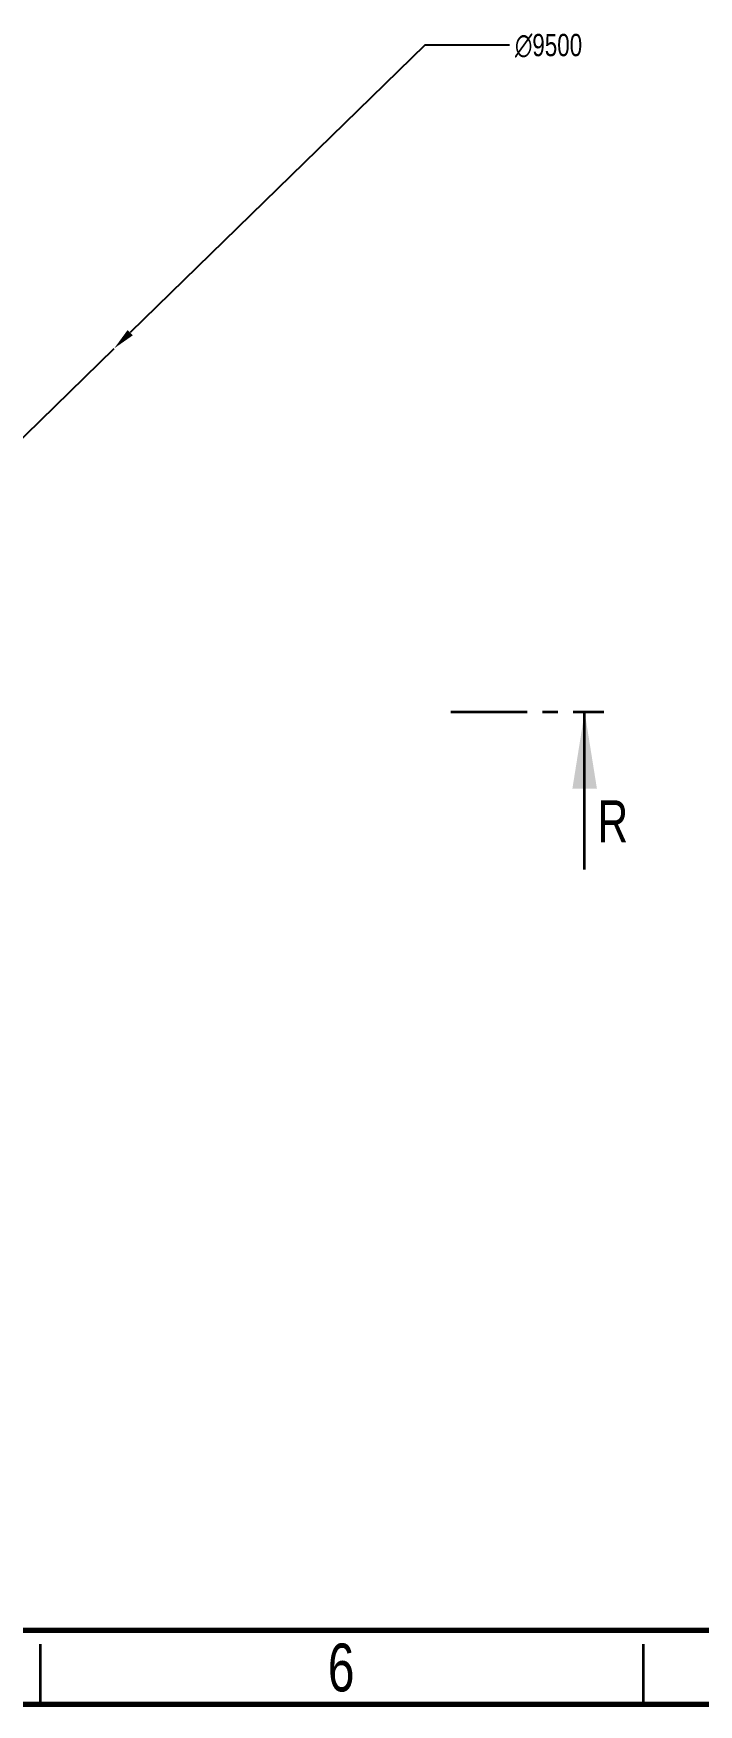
# Model space of a CAD drawing. Header units: millimetres. Extents: x 122 to 2816, y -707 to 556.
# Drawn here: x 692.3 to 747.4, y 92.9 to 231.5 of the extents above; entities that cross this region are included whole.
import ezdxf

# ---------------------------------------------------------------- set-up
doc = ezdxf.new("R2010")
doc.units = ezdxf.units.MM
doc.header["$PDSIZE"] = -1
doc.linetypes.add('CENTER', pattern=[10.16, 6.35, -1.27, 1.27, -1.27])
doc.layers.add('FORMAT', color=7, linetype='Continuous')
doc.styles.add('SLDTEXTSTYLE7', font='TXT', dxfattribs={"width": 0.75})
doc.dimstyles.new('SLDDIMSTYLE2', dxfattribs={"dimtxt": 1.852083, "dimasz": 1.852083, "dimexe": 0, "dimexo": 0.625, "dimgap": 0.463021, "dimtad": 1, "dimdec": 0, "dimlfac": 110, "dimrnd": 1e-09, "dimzin": 12, "dimtxsty": 'SLDTEXTSTYLE7', "dimblk1": 'NONE', "dimsah": 1, "dimcen": 0, "dimazin": 3, "dimtfac": 1, "dimtdec": 0, "dimtmove": 0, "dimatfit": 3, "dimldrblk": 'NONE', "dimfrac": 2, "dimtzin": 12})

# ---------------------------------------------------------------- blocks, each defined once
blk = doc.blocks.new('*D1092')
at = {"layer": 'Defpoints', "color": 0}
for p in [(698.96, 205.38), (637.15, 145.06)]:
    blk.add_point(p, dxfattribs=at)
at = {"layer": 'FORMAT', "color": 0, "lineweight": -2}
for p, q in [((724.73, 230.53), (700.29, 206.68)), ((731.74, 230.53), (724.73, 230.53)), ((637.15, 145.06), (698.96, 205.38))]:
    blk.add_line(p, q, dxfattribs=at)
at = {"layer": 'FORMAT', "color": 0}
blk.add_solid([(700.07, 206.9), (700.5, 206.46), (698.96, 205.38)], dxfattribs=at)
at = {"layer": 'FORMAT', "color": 0, "insert": (732.2, 231.46), "char_height": 1.852, "attachment_point": 1, "style": 'SLDTEXTSTYLE7'}
blk.add_mtext('\\A1;∅9500', dxfattribs=at)
blk = doc.blocks.new('_None')

msp = doc.modelspace()

# ---------------------------------------------------------------- linework, layer by layer
at = {"color": 7, "linetype": 'CENTER', "lineweight": 35}
msp.add_line((726.867848, 175.223732), (739.567848, 175.223732), dxfattribs=at)
at = {"color": 7, "linetype": 'Continuous', "lineweight": 35}
for p, q in [((737.980348, 162.152933), (737.980348, 175.223732)), ((692.821132, 97.900037), (692.821132, 92.900037)), ((742.821132, 97.900037), (742.821132, 92.900037))]:
    msp.add_line(p, q, dxfattribs=at)
at = {"color": 7, "linetype": 'Continuous', "lineweight": 70}
for p, q in [((987.223604, 99.033562), (597.821132, 99.033562)), ((992.821132, 92.900037), (592.821132, 92.900037))]:
    msp.add_line(p, q, dxfattribs=at)
at = {"color": 7, "linetype": 'Continuous', "lineweight": 35}
msp.add_solid([(737.980348, 175.223732), (736.964348, 168.873732), (738.996348, 168.873732)], dxfattribs=at)

# ---------------------------------------------------------------- texts
at = {"color": 7, "linetype": 'Continuous', "insert": (739.054914, 167.896561), "char_height": 3.5, "attachment_point": 1, "style": 'SLDTEXTSTYLE7'}
msp.add_mtext('R', dxfattribs=at)
at = {"color": 7, "linetype": 'Continuous', "lineweight": 0, "insert": (717.781169, 97.960191), "char_height": 3.96875, "attachment_point": 2, "style": 'SLDTEXTSTYLE7'}
msp.add_mtext('6', dxfattribs=at)

# ---------------------------------------------------------------- dimensions: what is measured, and where the dimension line sits
at = {"layer": 'FORMAT'}
dim = msp.add_diameter_dim_2p(p1=(637.15323, 145.064042), p2=(698.961403, 205.383421), dimstyle='SLDDIMSTYLE2', dxfattribs=at)
dim.commit()
dim.dimension.update_dxf_attribs({"geometry": '*D1092', "text_midpoint": (735.213161, 230.529746), "dimtype": 163})

doc.saveas('drawing.dxf')
